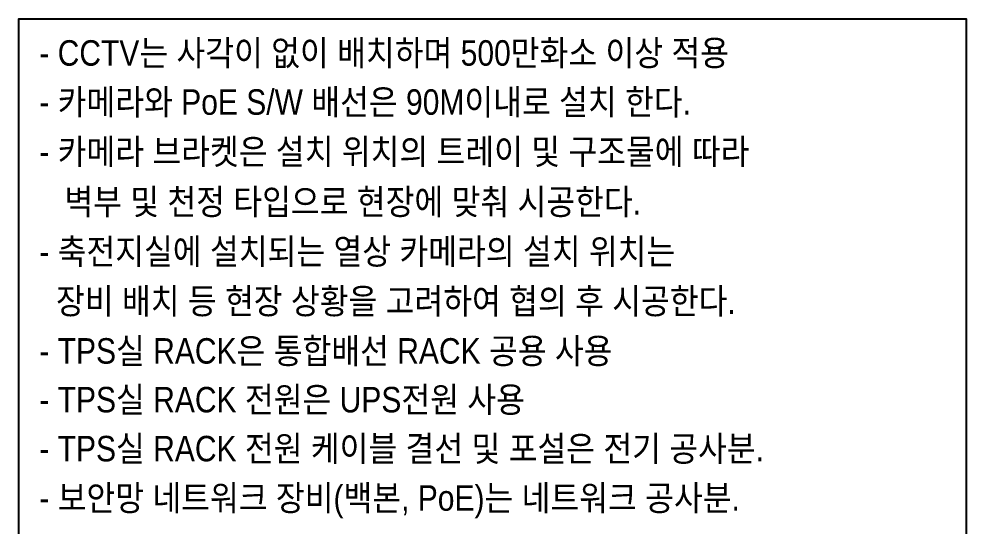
# Model space of a CAD drawing. Header units: millimetres. Extents: x 89860 to 502050, y -351975 to 882300.
# Drawn here: x 488120 to 502050, y -301007 to -293550 of the extents above; entities that cross this region are included whole.
import ezdxf
from ezdxf.enums import TextEntityAlignment as Align

# ---------------------------------------------------------------- set-up
doc = ezdxf.new("R2010")
doc.units = ezdxf.units.MM
doc.header["$LTSCALE"] = 150
doc.layers.add('-----29 Cable Schedule', color=1, linetype='Continuous')
doc.layers.add('-----30 Text', color=2, linetype='Continuous')
doc.styles.add('ELEC', font='')
doc.styles.get('ELEC').set_extended_font_data('Dotum')

# ---------------------------------------------------------------- blocks, each defined once
blk = doc.blocks.new('A$C93139d4c')
at = {"layer": '-----29 Cable Schedule', "color": 3}
blk.add_lwpolyline([(-5100, -83416), (-32961, -83416), (-32961, -52500), (-5100, -52500)], close=True, dxfattribs=at)
at = {"layer": '-----30 Text', "color": 2, "style": 'ELEC', "width": 0.9}
for s, p in [('- CCTV는 사각이 없이 배치하며 500만화소 이상 적용', (-32361, -53500)), ('- 카메라와 PoE S/W 배선은 90M이내로 설치 한다.', (-32361, -54943)), ('- 카메라 브라켓은 설치 위치의 트레이 및 구조물에 따라', (-32361, -56403)), ('   벽부 및 천정 타입으로 현장에 맞춰 시공한다.', (-32361, -57879)), ('- 축전지실에 설치되는 열상 카메라의 설치 위치는', (-32361, -59339)), ('  장비 배치 등 현장 상황을 고려하여 협의 후 시공한다.', (-32361, -60799)), ('- TPS실 RACK은 통합배선 RACK 공용 사용', (-32361, -62263)), ('- TPS실 RACK 전원은 UPS전원 사용', (-32361, -63696)), ('- TPS실 RACK 전원 케이블 결선 및 포설은 전기 공사분.', (-32361, -65136)), ('- 보안망 네트워크 장비(백본, PoE)는 네트워크 공사분.', (-32361, -66587))]:
    blk.add_text(s, height=750, dxfattribs=at).set_placement(p, align=Align.MIDDLE_LEFT)

msp = doc.modelspace()

# ---------------------------------------------------------------- block references
at = {"layer": '-----29 Cable Schedule', "xscale": 0.5, "yscale": 0.5, "zscale": 0.5}
msp.add_blockref('A$C93139d4c', (504600, -267300), dxfattribs=at)

doc.saveas('drawing.dxf')
